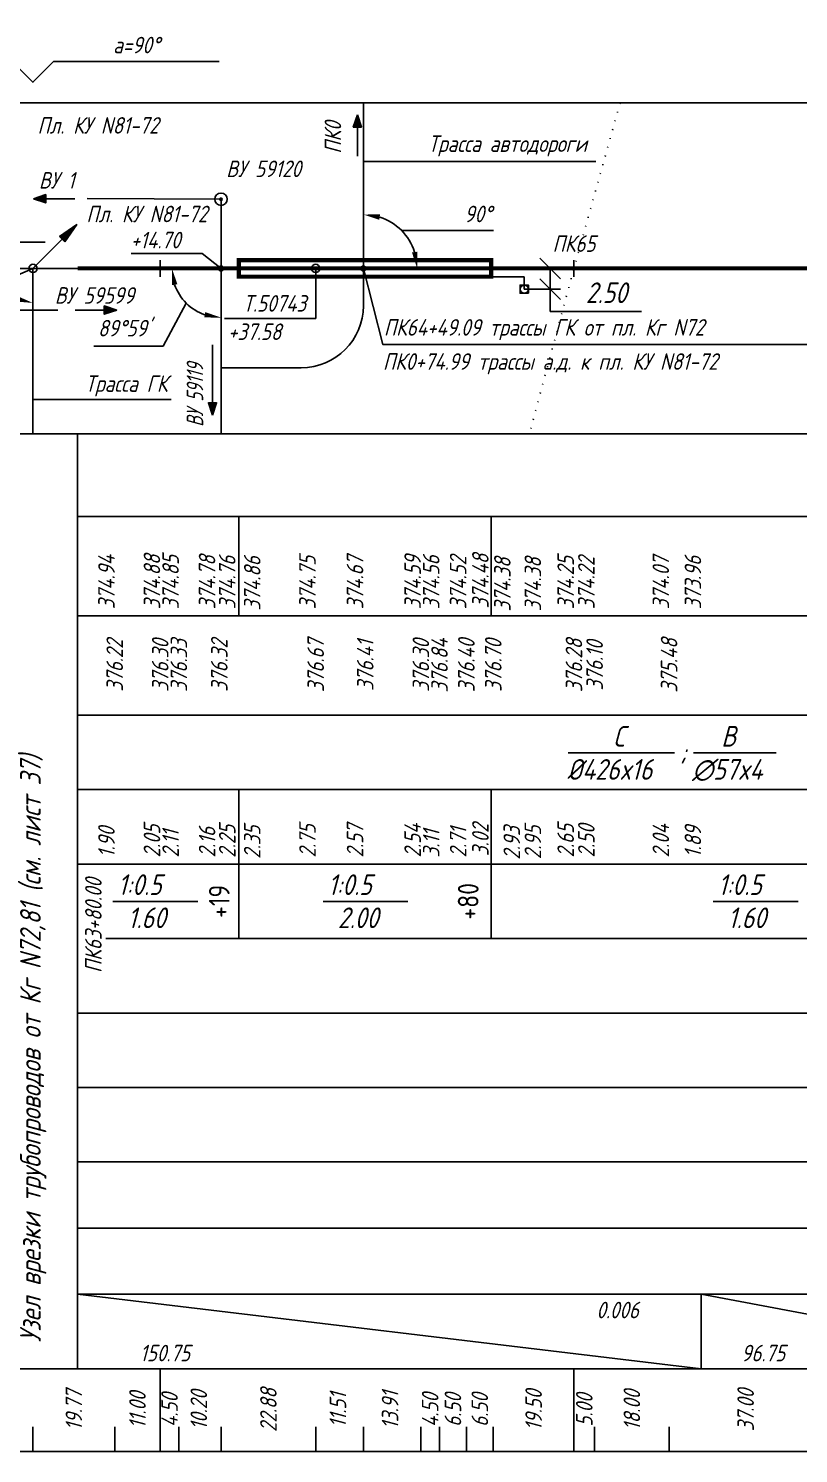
# Model space of a CAD drawing. Extents: x 0 to 1712, y -36 to 643.
# Drawn here: x 309.5 to 402.5, y 170 to 342.2 of the extents above; entities that cross this region are included whole.
import ezdxf
from ezdxf import colors
from ezdxf.entities.mleader import LeaderData, LeaderLine
from ezdxf.enums import TextEntityAlignment as Align
from ezdxf.math import Vec2, Vec3

# ---------------------------------------------------------------- set-up
doc = ezdxf.new("R2010")
doc.units = 0
doc.linetypes.add('IZ_HIDDEN', pattern=[3, 2, -1])
doc.linetypes.add('ИИDot', pattern=[1, 0, -1])
doc.layers.add('ИИ_ПРОФИЛЬ_025', color=7, linetype='Continuous', lineweight=25)
for name, color, linetype in [('Отметки красные', 7, 'Continuous'), ('Подвал', 7, 'Continuous'), ('ТХ-Л', 140, 'Continuous')]:
    doc.layers.add(name, color=color, linetype=linetype)
doc.styles.add('VNIPISIMPLEXCUR', font='simplex.shx', dxfattribs={"width": 0.8, "oblique": 15})
doc.dimstyles.new('ИИ-1000-м-dm$0', dxfattribs={"dimtxt": 2.5, "dimasz": 2.5, "dimexe": 1.25, "dimexo": 0, "dimgap": 1, "dimtad": 1, "dimtoh": 1, "dimzin": 1, "dimdsep": 46, "dimtxsty": 'VNIPISIMPLEXCUR', "dimblk": 'OBLIQUE', "dimcen": 2.5, "dimaunit": 1, "dimazin": 0, "dimtfac": 1, "dimtmove": 1, "dimatfit": 2, "dimfxl": 1, "dimarcsym": 0})
doc.dimstyles.new('ИИ-1000-м-dm$2', dxfattribs={"dimtxt": 2.5, "dimasz": 2.5, "dimexe": 1.25, "dimexo": 0, "dimgap": 1, "dimtad": 2, "dimtoh": 1, "dimzin": 1, "dimdsep": 46, "dimtxsty": 'VNIPISIMPLEXCUR', "dimcen": 2.5, "dimaunit": 1, "dimazin": 0, "dimtfac": 1, "dimtmove": 1, "dimatfit": 2, "dimfxl": 1, "dimarcsym": 0})

# ---------------------------------------------------------------- blocks, each defined once
blk = doc.blocks.new('ИИ04101')
at = {"linetype": 'Continuous', "lineweight": 25}
blk.add_hatch(color=0, dxfattribs=at).paths.add_polyline_path([(5, -0.44), (7.5, 0), (5, 0.44)])
at = {"color": 0, "linetype": 'Continuous', "lineweight": 25}
blk.add_lwpolyline([(7.5, 0), (0, 0)], dxfattribs=at)
blk.add_lwpolyline([(5, -0.44), (7.5, 0), (5, 0.44)], close=True, dxfattribs=at)
blk = doc.blocks.new('*D30')
at = {"layer": 'Defpoints', "color": 0, "transparency": 16777216}
for p in [(974.43, 333.23, -184.58), (125.4, 313.23), (1125.4, 313.23), (981.49, 309.23), (982.4, 293.23, -184.58)]:
    blk.add_point(p, dxfattribs=at)
at = {"layer": 'ИИ_ПРОФИЛЬ_025', "color": 0, "lineweight": -2, "transparency": 16777216}
for p, q in [((982.31, 310.03), (985.89, 303.41)), ((985.89, 303.41), (993.55, 303.41))]:
    blk.add_line(p, q, dxfattribs=at)
blk.add_arc((978.42, 313.23), 5.04, 304.1476, 337.1185, dxfattribs=at)
at = {"layer": 'ИИ_ПРОФИЛЬ_025', "color": 0, "transparency": 16777216}
for points in [[(982.74, 311.33), (983.39, 311.2), (983.46, 313.23)], [(981.38, 308.75), (981.12, 309.36), (979.4, 308.28)]]:
    blk.add_solid(points, dxfattribs=at)
at = {"layer": 'ИИ_ПРОФИЛЬ_025', "color": 0, "transparency": 16777216, "insert": (989.97, 305.1), "char_height": 2, "attachment_point": 5, "style": 'VNIPISIMPLEXCUR'}
blk.add_mtext("78°44'", dxfattribs=at)
blk = doc.blocks.new('*D31')
at = {"layer": 'Defpoints', "color": 0, "transparency": 16777216}
for p in [(483.19, 333.23), (481.81, 317.63), (125.4, 313.23), (478.21, 313.22), (1125.4, 313.23)]:
    blk.add_point(p, dxfattribs=at)
at = {"layer": 'ИИ_ПРОФИЛЬ_025', "color": 0, "lineweight": -2, "transparency": 16777216}
for p, q in [((482.69, 316.73), (486.25, 319.5)), ((486.25, 319.5), (492.09, 319.5))]:
    blk.add_line(p, q, dxfattribs=at)
blk.add_arc((478.21, 313.23), 5.69, 20.2603, 55.7613, dxfattribs=at)
at = {"layer": 'ИИ_ПРОФИЛЬ_025', "color": 0, "transparency": 16777216}
for points in [[(481.27, 317.62), (481.55, 318.23), (479.58, 318.74)], [(483.87, 315.25), (483.22, 315.14), (483.9, 313.23)]]:
    blk.add_solid(points, dxfattribs=at)
at = {"layer": 'ИИ_ПРОФИЛЬ_025', "color": 0, "transparency": 16777216, "insert": (489.42, 321.19), "char_height": 2, "attachment_point": 5, "style": 'VNIPISIMPLEXCUR'}
blk.add_mtext("76°1'", dxfattribs=at)
blk = doc.blocks.new('*D32')
at = {"layer": 'Defpoints', "color": 0, "transparency": 16777216}
for p in [(470.32, 333.23), (125.4, 313.23), (1125.4, 313.23), (461.61, 308.68), (460.35, 293.23)]:
    blk.add_point(p, dxfattribs=at)
at = {"layer": 'ИИ_ПРОФИЛЬ_025', "color": 0, "lineweight": -2, "transparency": 16777216}
for p, q in [((460.7, 309.61), (456.06, 304.85)), ((456.06, 304.85), (450.22, 304.85))]:
    blk.add_line(p, q, dxfattribs=at)
blk.add_arc((465.34, 313.23), 5.88, 199.5904, 236.4241, dxfattribs=at)
at = {"layer": 'ИИ_ПРОФИЛЬ_025', "color": 0, "transparency": 16777216}
for points in [[(459.47, 311.2), (460.13, 311.31), (459.46, 313.23)], [(462.22, 308.64), (461.95, 308.03), (463.92, 307.52)]]:
    blk.add_solid(points, dxfattribs=at)
at = {"layer": 'ИИ_ПРОФИЛЬ_025', "color": 0, "transparency": 16777216, "insert": (452.89, 306.54), "char_height": 2, "attachment_point": 5, "style": 'VNIPISIMPLEXCUR'}
blk.add_mtext("76°1'", dxfattribs=at)
blk = doc.blocks.new('*D33')
at = {"layer": 'Defpoints', "color": 0, "transparency": 16777216}
for p in [(125.4, 313.23), (310.01, 313.24), (1125.4, 313.23), (306.41, 311.14), (310.02, 293.23)]:
    blk.add_point(p, dxfattribs=at)
at = {"layer": 'ИИ_ПРОФИЛЬ_025', "color": 0, "lineweight": -2, "transparency": 16777216}
for p, q in [((307.07, 310.28), (307.1, 302.16)), ((307.1, 302.16), (302.86, 302.16))]:
    blk.add_line(p, q, dxfattribs=at)
blk.add_arc((310.01, 313.23), 4.17, 207.7818, 242.2224, dxfattribs=at)
at = {"layer": 'ИИ_ПРОФИЛЬ_025', "color": 0, "transparency": 16777216}
for points in [[(306.01, 311.21), (306.65, 311.37), (305.85, 313.23)], [(308.15, 309.87), (307.99, 309.22), (310.01, 309.06)]]:
    blk.add_solid(points, dxfattribs=at)
at = {"layer": 'ИИ_ПРОФИЛЬ_025', "color": 0, "transparency": 16777216, "insert": (304.73, 303.66), "char_height": 2, "attachment_point": 5, "style": 'VNIPISIMPLEXCUR'}
blk.add_mtext('90%%d', dxfattribs=at)
blk = doc.blocks.new('*D34')
at = {"layer": 'Defpoints', "color": 0, "transparency": 16777216}
for p in [(140.6, 333.23), (143.59, 314.95), (125.4, 313.23), (140.6, 313.23), (1125.4, 313.23)]:
    blk.add_point(p, dxfattribs=at)
at = {"layer": 'ИИ_ПРОФИЛЬ_025', "color": 0, "lineweight": -2, "transparency": 16777216}
for p, q in [((143.04, 315.67), (144.38, 318.82)), ((144.38, 318.82), (148.62, 318.82))]:
    blk.add_line(p, q, dxfattribs=at)
blk.add_arc((140.6, 313.23), 3.45, 33.7265, 56.2791, dxfattribs=at)
at = {"layer": 'ИИ_ПРОФИЛЬ_025', "color": 0, "transparency": 16777216}
for points in [[(142.42, 315.78), (142.61, 316.41), (140.6, 316.67)], [(143.79, 315.24), (143.15, 315.04), (144.05, 313.23)]]:
    blk.add_solid(points, dxfattribs=at)
at = {"layer": 'ИИ_ПРОФИЛЬ_025', "color": 0, "transparency": 16777216, "insert": (146.75, 320.32), "char_height": 2, "attachment_point": 5, "style": 'VNIPISIMPLEXCUR'}
blk.add_mtext('90%%d', dxfattribs=at)
blk = doc.blocks.new('ИИ050052Р')
at = {"linetype": 'Continuous', "lineweight": 25}
h = blk.add_hatch(color=0, dxfattribs=at)
edge = h.paths.add_edge_path()
edge.add_arc((0, 0), 0.15, 0, 360)
at = {"color": 0, "linetype": 'Continuous', "lineweight": 25}
for radius in [0.75, 0.15]:
    blk.add_circle((0, 0), radius, dxfattribs=at)
at = {"color": 0, "linetype": 'Continuous', "style": 'VNIPISIMPLEXCUR', "oblique": 15, "width": 0.8}
for tag, p in [('CENTRE', (1.45, 0.7)), ('HEIGHT', (1.45, -2.7))]:
    blk.add_attdef(tag, p, '', height=2, dxfattribs=at)
for tag, p in [('NUMBER', (-2, -1)), ('STATIONING', (-2, -4.4)), ('ALPHA', (-2, -7.8))]:
    blk.add_attdef(tag, text='', height=2, dxfattribs=at).set_placement(p, align=Align.RIGHT)
at = {"color": 253, "linetype": 'Continuous', "style": 'VNIPISIMPLEXCUR', "oblique": 15, "width": 0.8, "flags": 1}
blk.add_attdef('NOTE', text='', height=1.6, dxfattribs=at).set_placement((-2, -10.8), align=Align.RIGHT)
blk = doc.blocks.new('ИИ15009')
at = {"linetype": 'Continuous', "lineweight": 25}
blk.add_hatch(color=0, dxfattribs=at).paths.add_polyline_path([(0, 0), (1.5, -0.5), (1.5, 0.5)])
at = {"color": 0, "linetype": 'Continuous', "lineweight": 25}
blk.add_lwpolyline([(0, 0), (1.5, -0.5), (1.5, 0.5)], close=True, dxfattribs=at)
blk.add_lwpolyline([(5, 0), (0, 0)], dxfattribs=at)
blk = doc.blocks.new('ИИ15008')
at = {"linetype": 'Continuous', "lineweight": 25}
blk.add_hatch(color=0, dxfattribs=at).paths.add_polyline_path([(0, 0), (1.5, -0.5), (1.5, 0.5)])
at = {"color": 0, "linetype": 'Continuous', "lineweight": 25}
blk.add_lwpolyline([(0, 0), (1.5, -0.5), (1.5, 0.5)], close=True, dxfattribs=at)
blk.add_lwpolyline([(8.5, 0), (0, 0)], dxfattribs=at)
blk = doc.blocks.new('ИИ15002')
at = {"linetype": 'Continuous', "lineweight": 25}
h = blk.add_hatch(color=0, dxfattribs=at)
edge = h.paths.add_edge_path()
edge.add_arc((0, 0), 0.3, 0, 360)
at = {"color": 0, "linetype": 'Continuous', "lineweight": 25}
blk.add_circle((0, 0), 0.3, dxfattribs=at)
at = {"color": 0, "linetype": 'Continuous', "style": 'VNIPISIMPLEXCUR', "oblique": 15, "width": 0.8}
blk.add_attdef('STATIONING', (1, 1.3), '', height=2, rotation=90, dxfattribs=at)
at = {"color": 7, "linetype": 'Continuous', "style": 'VNIPISIMPLEXCUR', "oblique": 15, "width": 0.8}
blk.add_attdef('HEIGHT', text='', height=2, dxfattribs=at).set_placement((0, -1.3), align=Align.TOP_CENTER)
blk = doc.blocks.new('ИИ150022')
at = {"linetype": 'Continuous', "lineweight": 25}
h = blk.add_hatch(color=0, dxfattribs=at)
edge = h.paths.add_edge_path()
edge.add_arc((0, 0), 0.3, 0, 360)
at = {"color": 0, "linetype": 'Continuous', "lineweight": 25}
blk.add_circle((0, 0), 0.3, dxfattribs=at)
at = {"color": 0, "linetype": 'Continuous', "style": 'VNIPISIMPLEXCUR', "oblique": 15, "width": 0.8}
for tag, p in [('STATIONING1', (1, 4.7)), ('STATIONING2', (1, 1.3))]:
    blk.add_attdef(tag, p, '', height=2, dxfattribs=at)
at = {"color": 7, "linetype": 'Continuous', "style": 'VNIPISIMPLEXCUR', "oblique": 15, "width": 0.8}
blk.add_attdef('HEIGHT', text='', height=2, dxfattribs=at).set_placement((0, -1.3), align=Align.TOP_CENTER)
blk = doc.blocks.new('*D36')
at = {"layer": 'Defpoints', "color": 0, "transparency": 16777216}
for p in [(332.75, 321.59), (125.4, 313.23), (334.9, 313.23), (329.77, 308.08), (332.74, 301.22)]:
    blk.add_point(p, dxfattribs=at)
at = {"layer": 'ИИ_ПРОФИЛЬ_025', "color": 0, "lineweight": -2, "transparency": 16777216}
for p, q in [((328.54, 309.03), (325.75, 303.82)), ((325.75, 303.82), (317.38, 303.82))]:
    blk.add_line(p, q, dxfattribs=at)
blk.add_arc((332.74, 313.23), 5.94, 199.386, 250.6045, dxfattribs=at)
at = {"layer": 'ИИ_ПРОФИЛЬ_025', "color": 0, "transparency": 16777216}
for points in [[(326.81, 311.2), (327.47, 311.31), (326.81, 313.23)], [(330.83, 307.95), (330.72, 307.3), (332.74, 307.29)]]:
    blk.add_solid(points, dxfattribs=at)
at = {"layer": 'ИИ_ПРОФИЛЬ_025', "color": 0, "transparency": 16777216, "insert": (321.06, 306.01), "char_height": 2, "attachment_point": 5, "style": 'VNIPISIMPLEXCUR'}
blk.add_mtext("89°59'", dxfattribs=at)
blk = doc.blocks.new('*D37')
at = {"layer": 'Defpoints', "color": 0, "transparency": 16777216}
for p in [(349.95, 333.23), (353.2, 318.86), (125.4, 313.23), (334.9, 313.23), (349.94, 308.72)]:
    blk.add_point(p, dxfattribs=at)
at = {"layer": 'ИИ_ПРОФИЛЬ_025', "color": 0, "lineweight": -2, "transparency": 16777216}
for p, q in [((354.55, 317.83), (360.94, 317.81)), ((360.94, 317.81), (365.67, 317.81)), ((349.94, 313.23), (357.7, 313.23))]:
    blk.add_line(p, q, dxfattribs=at)
blk.add_arc((349.94, 313.23), 6.51, 17.6724, 72.3204, dxfattribs=at)
at = {"layer": 'ИИ_ПРОФИЛЬ_025', "color": 0, "transparency": 16777216}
for points in [[(351.87, 319.1), (351.97, 319.76), (349.94, 319.74)], [(356.48, 315.25), (355.82, 315.15), (356.45, 313.23)]]:
    blk.add_solid(points, dxfattribs=at)
at = {"layer": 'ИИ_ПРОФИЛЬ_025', "color": 0, "transparency": 16777216, "insert": (363.81, 319.81), "char_height": 2, "attachment_point": 5, "style": 'VNIPISIMPLEXCUR'}
blk.add_mtext('90°', dxfattribs=at)
blk = doc.blocks.new('*D38')
at = {"layer": 'Defpoints', "color": 0, "transparency": 16777216}
for p in [(301.63, 333.23, -188.03), (298.72, 318.14), (125.4, 313.23), (334.9, 313.23), (301.5, 308.2, -188.03)]:
    blk.add_point(p, dxfattribs=at)
at = {"layer": 'ИИ_ПРОФИЛЬ_025', "color": 0, "lineweight": -2, "transparency": 16777216}
for p, q in [((294.78, 321.46), (286.77, 321.46)), ((297.54, 317.24), (294.78, 321.46))]:
    blk.add_line(p, q, dxfattribs=at)
blk.add_arc((301.53, 313.23), 5.66, 110.042, 159.66, dxfattribs=at)
at = {"layer": 'ИИ_ПРОФИЛЬ_025', "color": 0, "transparency": 16777216}
for points in [[(299.53, 318.88), (299.65, 318.22), (301.56, 318.89)], [(296.55, 315.14), (295.89, 315.25), (295.87, 313.23)]]:
    blk.add_solid(points, dxfattribs=at)
at = {"layer": 'ИИ_ПРОФИЛЬ_025', "color": 0, "transparency": 16777216, "insert": (290.28, 323.65), "char_height": 2, "attachment_point": 5, "style": 'VNIPISIMPLEXCUR'}
blk.add_mtext("90°18'", dxfattribs=at)
blk = doc.blocks.new('*D41')
at = {"layer": 'Defpoints', "color": 0, "transparency": 16777216}
for p in [(128.11, 325.71), (131.99, 315.47), (125.4, 313.23), (334.9, 313.23), (128.11, 300.7)]:
    blk.add_point(p, dxfattribs=at)
at = {"layer": 'ИИ_ПРОФИЛЬ_025', "color": 0, "lineweight": -2, "transparency": 16777216}
for p, q in [((131.28, 316.4), (132.68, 319.55)), ((132.68, 319.55), (136.92, 319.55))]:
    blk.add_line(p, q, dxfattribs=at)
blk.add_arc((128.11, 313.23), 4.48, 25.7714, 64.2326, dxfattribs=at)
at = {"layer": 'ИИ_ПРОФИЛЬ_025', "color": 0, "transparency": 16777216}
for points in [[(129.98, 316.94), (130.13, 317.59), (128.11, 317.71)], [(132.47, 315.25), (131.82, 315.1), (132.59, 313.23)]]:
    blk.add_solid(points, dxfattribs=at)
at = {"layer": 'ИИ_ПРОФИЛЬ_025', "color": 0, "transparency": 16777216, "insert": (135.05, 321.05), "char_height": 2, "attachment_point": 5, "style": 'VNIPISIMPLEXCUR'}
blk.add_mtext('90°', dxfattribs=at)
blk = doc.blocks.new('*D44')
at = {"layer": 'Defpoints', "color": 0, "transparency": 16777216}
for p in [(153.11, 325.71), (125.4, 313.23), (334.9, 313.23), (150.79, 309.2), (153.11, 300.71)]:
    blk.add_point(p, dxfattribs=at)
at = {"layer": 'ИИ_ПРОФИЛЬ_025', "color": 0, "lineweight": -2, "transparency": 16777216}
for p, q in [((149.82, 309.94), (145.45, 307.09)), ((145.45, 307.09), (141.22, 307.09))]:
    blk.add_line(p, q, dxfattribs=at)
blk.add_arc((153.11, 313.23), 4.65, 204.8465, 245.1528, dxfattribs=at)
at = {"layer": 'ИИ_ПРОФИЛЬ_025', "color": 0, "transparency": 16777216}
for points in [[(148.57, 311.2), (149.22, 311.35), (148.46, 313.23)], [(151.23, 309.33), (151.08, 308.68), (153.11, 308.58)]]:
    blk.add_solid(points, dxfattribs=at)
at = {"layer": 'ИИ_ПРОФИЛЬ_025', "color": 0, "transparency": 16777216, "insert": (143.08, 308.59), "char_height": 2, "attachment_point": 5, "style": 'VNIPISIMPLEXCUR'}
blk.add_mtext('90°', dxfattribs=at)
blk = doc.blocks.new('_Oblique')
at = {"color": 0, "linetype": 'ByBlock', "lineweight": -2}
blk.add_line((-0.5, -0.5), (0.5, 0.5), dxfattribs=at)
blk = doc.blocks.new('*D60')
at = {"layer": 'Defpoints', "color": 0, "transparency": 16777216}
for p in [(365.4, 313.23), (369.4, 310.72), (372.54, 310.72)]:
    blk.add_point(p, dxfattribs=at)
at = {"layer": 'ТХ-Л', "color": 0, "lineweight": -2, "transparency": 16777216}
for p, q in [((365.4, 313.23), (373.79, 313.21)), ((372.54, 313.22), (372.54, 310.72)), ((369.4, 310.72), (373.79, 310.71)), ((372.54, 308.04), (372.54, 310.72)), ((383.58, 308.04), (372.54, 308.04))]:
    blk.add_line(p, q, dxfattribs=at)
at = {"layer": 'ТХ-Л', "color": 0, "lineweight": -2, "transparency": 16777216, "xscale": 2.5, "yscale": 2.5, "zscale": 2.5}
for p, rotation in [((372.54, 313.22), 89.91365206493131), ((372.54, 310.72), 269.9136520649313)]:
    blk.add_blockref('_Oblique', p, dxfattribs=dict(at, rotation=rotation))
at = {"layer": 'ТХ-Л', "color": 0, "transparency": 16777216, "insert": (379.31, 310.29), "char_height": 2.5, "attachment_point": 5, "style": 'VNIPISIMPLEXCUR'}
blk.add_mtext('2.50', dxfattribs=at)

msp = doc.modelspace()

# ---------------------------------------------------------------- linework, layer by layer
at = {"layer": 'ИИ_ПРОФИЛЬ_025', "flags": 128}
for points in [[(287.5126, 338.2274), (307.5126, 338.2274), (310.0126, 335.7274), (312.5126, 338.2274), (332.5126, 338.2274)], [(125.3976, 333.2274), (1125.3976, 333.2274)], [(349.945, 326.1669), (378.0545, 326.1669)], [(316.5703, 321.676), (332.7458, 321.5918), (332.7425, 301.2233), (332.7431, 293.2274)], [(311.482, 316.401), (303.0161, 316.401), (301.5298, 313.2274)], [(321.8898, 315.0462), (330.4831, 315.0462), (332.7445, 313.2274)], [(325.3976, 312.2274), (325.3976, 314.2274)], [(375.3976, 312.2274), (375.3976, 314.2274)], [(125.3976, 313.2274), (334.8976, 313.2274)], [(292.7709, 293.7512), (292.7709, 305.7512), (310.0126, 313.2274)], [(310.0154, 293.2274), (310.0139, 313.2439)], [(344.1876, 313.2274), (344.1876, 307.1905), (333.1576, 307.1905)], [(349.9433, 313.2274), (352.313, 304.0296), (405.3825, 304.0296)], [(365.3976, 313.2274), (462.3976, 313.2274)], [(310.0151, 297.3724), (326.7069, 297.3724)], [(125.3976, 293.2274), (1125.3976, 293.2274)], [(315.3976, 283.2274), (905.3976, 283.2274)], [(315.3976, 271.2274), (905.3976, 271.2274)], [(315.3976, 259.2274), (905.3976, 259.2274)], [(315.3976, 250.2274), (905.3976, 250.2274)], [(315.3976, 241.2274), (905.3976, 241.2274)], [(318.8192, 232.2274), (902.1976, 232.2274)], [(315.3976, 223.2274), (905.3976, 223.2274)], [(315.3976, 214.2274), (905.3976, 214.2274)], [(315.3976, 205.2274), (905.3976, 205.2274)], [(315.3976, 197.2274), (905.3976, 197.2274)], [(315.3976, 189.2274), (905.3976, 189.2274)], [(125.3976, 180.2274), (1125.3976, 180.2274)], [(325.3976, 170.2274), (325.3976, 180.2274)], [(375.3976, 170.2274), (375.3976, 180.2274)], [(310.0126, 170.2274), (310.0126, 173.2274)], [(319.8976, 170.2274), (319.8976, 173.2274)], [(327.6476, 170.2274), (327.6476, 173.2274)], [(332.7476, 170.2274), (332.7476, 173.2274)], [(362.3976, 170.2274), (362.3976, 173.2274)], [(365.6476, 170.2274), (365.6476, 173.2274)], [(377.8976, 170.2274), (377.8976, 173.2274)], [(386.8976, 170.2274), (386.8976, 173.2274)], [(125.3976, 170.2274), (1125.3976, 170.2274)]]:
    msp.add_lwpolyline(points, dxfattribs=at)
at = {"layer": 'ИИ_ПРОФИЛЬ_025', "elevation": -188.03, "flags": 128}
msp.add_lwpolyline([(313.0331, 308.1909), (301.5036, 308.1961), (301.6338, 333.2274)], dxfattribs=at)
at = {"layer": 'ИИ_ПРОФИЛЬ_025', "flags": 128}
msp.add_lwpolyline([(349.9459, 333.2274), (349.9428, 308.7231, -0.41413178), (342.4418, 301.2232), (332.7425, 301.2233)], format="xyb", dxfattribs=at)
at = {"layer": 'ИИ_ПРОФИЛЬ_025', "linetype": 'ИИDot', "flags": 128}
msp.add_lwpolyline([(380.9628, 333.2274), (375.3976, 313.2393), (370.0049, 293.2274)], dxfattribs=at)
at = {"layer": 'ИИ_ПРОФИЛЬ_025', "color": 0}
for points in [[(344.1876, 170.2274), (344.1876, 173.2274)], [(349.9426, 170.2274), (349.9426, 173.2274)], [(356.8976, 170.2274), (356.8976, 173.2274)], [(359.1476, 170.2274), (359.1476, 173.2274)]]:
    msp.add_lwpolyline(points, dxfattribs=at)
at = {"layer": 'ИИ_ПРОФИЛЬ_025'}
for centre in [(310.0126, 313.2274), (344.1876, 313.2274)]:
    msp.add_circle(centre, 0.5, dxfattribs=at)
at = {"layer": 'Подвал'}
for p, q in [((334.8976, 241.2274), (334.8976, 232.2274)), ((365.3976, 241.2274), (365.3976, 232.2274)), ((315.3976, 189.2274), (315.3976, 180.2274)), ((315.3976, 189.2274), (390.7726, 180.2274)), ((390.7726, 189.2274), (390.7726, 180.2274)), ((390.7726, 189.2274), (390.7726, 180.2274)), ((390.7726, 189.2274), (439.1476, 180.2274))]:
    msp.add_line(p, q, dxfattribs=at)
at = {"layer": 'ТХ-Л'}
for p, q in [((334.8976, 241.2274), (334.8976, 232.2274)), ((365.3976, 241.2274), (365.3976, 232.2274))]:
    msp.add_line(p, q, dxfattribs=at)
at = {"layer": 'ТХ-Л', "const_width": 0.5}
for points in [[(315.3976, 313.2274), (334.8976, 313.2274)], [(334.8976, 312.2274), (334.8976, 314.2274), (365.3976, 314.2274), (365.3976, 312.2302), (334.8976, 312.2274)], [(365.3976, 313.2274), (462.3976, 313.2274)]]:
    msp.add_lwpolyline(points, dxfattribs=at)
at = {"layer": 'ТХ-Л', "linetype": 'IZ_HIDDEN', "const_width": 0.5}
msp.add_lwpolyline([(334.8976, 313.2277), (365.3976, 313.2281)], dxfattribs=at)
at = {"layer": 'ТХ-Л'}
for points in [[(365.3976, 312.2297), (369.3976, 312.2218)], [(369.3976, 312.2204), (369.3953, 310.7204)], [(369.8946, 310.2197), (369.8961, 311.2197), (368.8961, 311.2212), (368.8946, 310.2212), (369.8946, 310.2197)], [(334.8976, 271.2274), (334.8976, 283.2274)], [(365.3976, 271.2274), (365.3976, 283.2274)], [(374.717, 254.661), (387.5371, 254.661)], [(389.8556, 254.661), (399.8545, 254.661)], [(334.8976, 241.2274), (334.8976, 250.2274)], [(365.3976, 241.2274), (365.3976, 250.2274)], [(319.6863, 236.7262), (329.943, 236.7262)], [(345.0817, 236.7262), (355.3383, 236.7262)], [(392.2212, 236.7262), (402.4778, 236.7262)]]:
    msp.add_lwpolyline(points, dxfattribs=at)
at = {"layer": 'ТХ-Л', "ltscale": 100}
msp.add_lwpolyline([(315.3976, 180.2274), (315.3976, 293.2274)], dxfattribs=at)
at = {"layer": 'ТХ-Л'}
msp.add_circle((369.3953, 310.7204), 0.5, dxfattribs=at)

# ---------------------------------------------------------------- block references
at = {"layer": 'ИИ_ПРОФИЛЬ_025'}
for name, p, rotation in [('ИИ15009', (349.2196, 331.806), 270), ('ИИ04101', (310.0126, 313.2274), 45), ('ИИ15009', (320.1344, 308.1938), 180), ('ИИ15008', (331.7144, 295.4827), 90)]:
    msp.add_blockref(name, p, dxfattribs=dict(at, rotation=rotation))
ref = msp.add_blockref('ИИ050052Р', (332.7458, 321.5918, 188.315), dxfattribs=at)
ref.add_attrib('NUMBER', 'ВУ 59120', dxfattribs={"layer": '0', "color": 0, "linetype": 'Continuous', "height": 2, "rotation": 360, "style": 'VNIPISIMPLEXCUR', "oblique": 15, "width": 0.8}).set_placement((342.4001, 324.2681), align=Align.RIGHT)
msp.add_blockref('ИИ15009', (310.0668, 321.6545), dxfattribs=at)
ref = msp.add_blockref('ИИ15002', (332.7445, 313.2274), dxfattribs=at)
ref.add_attrib('STATIONING', '+14.70', (321.8229, 315.6547), dxfattribs={"layer": '0', "color": 0, "linetype": 'Continuous', "height": 2, "style": 'VNIPISIMPLEXCUR', "oblique": 15, "width": 0.8})
ref = msp.add_blockref('ИИ150022', (349.9433, 313.2274), dxfattribs=at)
ref.add_attrib('STATIONING1', 'ПК64+49.09 трассы ГК от пл. Кг N72', (352.4219, 305.1017), dxfattribs={"layer": '0', "color": 0, "linetype": 'Continuous', "height": 2, "style": 'VNIPISIMPLEXCUR', "oblique": 15, "width": 0.8})
ref.add_attrib('STATIONING2', 'ПК0+74.99 трассы а.д. к пл. КУ N81-72', (352.313, 300.975), dxfattribs={"layer": '0', "color": 0, "linetype": 'Continuous', "height": 2, "style": 'VNIPISIMPLEXCUR', "oblique": 15, "width": 0.8})

# ---------------------------------------------------------------- texts
at = {"layer": 'ИИ_ПРОФИЛЬ_025', "style": 'VNIPISIMPLEXCUR', "oblique": 15, "width": 0.8}
for s, p in [('a=90°', (322.5126, 339.2274)), ('ПК65', (375.3976, 315.2274))]:
    msp.add_text(s, height=2, dxfattribs=at).set_placement(p, align=Align.CENTER)
for s, p in [('Пл. КУ N81-72', (325.1772, 330.5146)), ('Трасса автодороги', (376.9679, 328.3069)), ('ВУ 1', (315.0351, 323.8765)), ('Пл. КУ N81-72', (331.0816, 319.8052)), ('Т.50743', (343.0257, 309.0003)), ('Трасса ГК', (326.2601, 299.3065))]:
    msp.add_text(s, height=2, dxfattribs=at).set_placement(p, align=Align.MIDDLE_RIGHT)
for s, rotation, p in [('ПК0', 90, (346.2658, 330.9854)), ('ВУ 59599', 359.974066, (322.233, 309.9601))]:
    msp.add_text(s, height=2, rotation=rotation, dxfattribs=at).set_placement(p, align=Align.MIDDLE_RIGHT)
msp.add_text('+37.58', height=2, dxfattribs=at).set_placement((333.5837, 305.5742), align=Align.MIDDLE_LEFT)
at = {"layer": 'ИИ_ПРОФИЛЬ_025', "style": 'VNIPISIMPLEXCUR', "oblique": 15, "width": 0.7}
msp.add_text('ВУ 59119', height=2, rotation=90, dxfattribs=at).set_placement((330.5899, 294.0867))
at = {"layer": 'ИИ_ПРОФИЛЬ_025', "style": 'VNIPISIMPLEXCUR', "oblique": 15, "width": 0.8}
for s, p in [('376.22', (320.8976, 265.2274)), ('376.33', (328.6476, 265.2274)), ('376.32', (333.5359, 265.2274)), ('376.67', (345.1876, 265.2274)), ('376.40', (363.3976, 265.2274)), ('376.28', (376.3976, 265.2274)), ('375.48', (387.8976, 265.2274)), ('376.30', (326.3976, 265.2274)), ('376.41', (351.1743, 265.2274)), ('376.30', (357.8976, 265.2274)), ('376.84', (360.1476, 265.2274)), ('376.70', (366.6476, 265.2274)), ('376.10', (378.8976, 265.2274))]:
    msp.add_text(s, height=2, rotation=90, dxfattribs=at).set_placement(p, align=Align.CENTER)
msp.add_text('ПК63+80.00', height=2, rotation=90, dxfattribs=at).set_placement((318.3191, 239.5135), align=Align.RIGHT)
for s, p in [('19.77', (314.9551, 175.2274)), ('11.00', (322.6476, 175.2274)), ('4.50', (326.5226, 175.2274)), ('10.20', (330.0583, 175.2274)), ('22.88', (338.4729, 175.2274)), ('6.50', (364.0226, 175.2274)), ('19.50', (370.5226, 175.2274)), ('5.00', (376.6476, 175.2274)), ('18.00', (382.3976, 175.2274)), ('37.00', (396.1476, 175.2274))]:
    msp.add_text(s, height=2, rotation=90, dxfattribs=at).set_placement(p, align=Align.MIDDLE_CENTER)
at = {"layer": 'ИИ_ПРОФИЛЬ_025', "color": 0, "style": 'VNIPISIMPLEXCUR', "oblique": 15, "width": 0.8}
for s, p in [('11.51', (346.8684, 175.2274)), ('13.91', (353.1722, 175.2274)), ('4.50', (358.0226, 175.2274)), ('6.50', (360.7726, 175.2274))]:
    msp.add_text(s, height=2, rotation=90, dxfattribs=at).set_placement(p, align=Align.MIDDLE_CENTER)
at = {"layer": 'Отметки красные', "ltscale": 100, "char_height": 2, "attachment_point": 7, "rotation": 89.999982, "style": 'VNIPISIMPLEXCUR'}
for s, insert in [('\\W0.800;\\W0.8;\\Q15.0;374.94', (319.8976, 272.0274)), ('\\W0.800;\\W0.8;\\Q15.0;374.88', (325.3976, 272.0274)), ('\\W0.800;\\W0.8;\\Q15.0;374.85', (327.6476, 272.0274)), ('\\W0.800;\\W0.8;\\Q15.0;374.78', (332.0591, 272.0274)), ('\\W0.800;\\W0.8;\\Q15.0;374.76', (334.4942, 272.0239)), ('\\W0.800;\\W0.8;\\Q15.0;374.86', (337.5139, 271.8736)), ('\\W0.800;\\W0.8;\\Q15.0;374.75', (344.1876, 272.0274)), ('\\W0.800;\\W0.8;\\Q15.0;374.67', (349.9426, 272.0274)), ('\\W0.800;\\W0.8;\\Q15.0;374.59', (356.8976, 272.0274)), ('\\W0.800;\\W0.8;\\Q15.0;374.56', (359.1476, 272.0274)), ('\\W0.800;\\W0.8;\\Q15.0;374.52', (362.3976, 272.0274)), ('\\W0.800;\\W0.8;\\Q15.0;374.48', (365.0913, 272.1307)), ('\\W0.800;\\W0.8;\\Q15.0;374.38', (367.7474, 271.7579)), ('\\W0.800;\\W0.8;\\Q15.0;374.38', (371.4305, 271.7737)), ('\\W0.800;\\W0.8;\\Q15.0;374.25', (375.3976, 272.0274)), ('\\W0.800;\\W0.8;\\Q15.0;374.22', (377.8976, 272.0274)), ('\\W0.800;\\W0.8;\\Q15.0;374.07', (386.8976, 272.0274)), ('\\W0.800;\\W0.8;\\Q15.0;373.96', (390.7726, 272.0274))]:
    msp.add_mtext(s, dxfattribs=dict(at, insert=insert))
at = {"layer": 'Подвал', "ltscale": 100, "char_height": 2, "attachment_point": 7, "rotation": 89.999982, "style": 'VNIPISIMPLEXCUR'}
for s, insert in [('\\W0.800;\\W0.8;\\Q15.0;2.05', (325.3976, 242.0274)), ('\\W0.800;\\W0.8;\\Q15.0;2.25', (334.4942, 241.9953)), ('\\W0.800;\\W0.8;\\Q15.0;2.75', (344.1876, 242.0274)), ('\\W0.800;\\W0.8;\\Q15.0;2.57', (349.9426, 242.0274)), ('\\W0.800;\\W0.8;\\Q15.0;3.02', (365.0913, 242.1784)), ('\\W0.800;\\W0.8;\\Q15.0;2.65', (375.3976, 242.0274)), ('\\W0.800;\\W0.8;\\Q15.0;1.90', (319.8976, 242.0274)), ('\\W0.800;\\W0.8;\\Q15.0;2.11', (327.6476, 242.0274)), ('\\W0.800;\\W0.8;\\Q15.0;2.16', (332.0591, 242.0274)), ('\\W0.800;\\W0.8;\\Q15.0;2.35', (337.5139, 241.8736)), ('\\W0.800;\\W0.8;\\Q15.0;2.54', (356.8976, 242.0274)), ('\\W0.800;\\W0.8;\\Q15.0;3.11', (359.1476, 242.0274)), ('\\W0.800;\\W0.8;\\Q15.0;2.71', (362.3976, 242.0274)), ('\\W0.800;\\W0.8;\\Q15.0;2.93', (368.8827, 241.7579)), ('\\W0.800;\\W0.8;\\Q15.0;2.95', (371.4305, 241.8213)), ('\\W0.800;\\W0.8;\\Q15.0;2.50', (377.8976, 242.0274)), ('\\W0.800;\\W0.8;\\Q15.0;2.04', (386.8976, 242.0274)), ('\\W0.800;\\W0.8;\\Q15.0;1.89', (390.7726, 242.0274))]:
    msp.add_mtext(s, dxfattribs=dict(at, insert=insert))
at = {"layer": 'Подвал', "ltscale": 100, "char_height": 2, "style": 'VNIPISIMPLEXCUR'}
for s, insert, attachment_point in [('\\W0.800;\\W0.8;\\Q15.0;0.006', (383.2351, 188.3274), 3), ('\\W0.800;\\W0.8;\\Q15.0;150.75', (322.9351, 181.1274), 7), ('\\W0.800;\\W0.8;\\Q15.0;96.75', (395.6101, 181.1274), 7)]:
    msp.add_mtext(s, dxfattribs=dict(at, insert=insert, attachment_point=attachment_point))
at = {"layer": 'ТХ-Л', "style": 'VNIPISIMPLEXCUR', "oblique": 15, "width": 0.8}
for s, p in [('С', (380.1486, 255.4287)), ('В', (393.2046, 255.4287)), ('%%C426x16 ', (374.5848, 251.4237)), ('1:0.5', (320.2767, 237.494)), ('1:0.5', (345.672, 237.494)), ('1:0.5', (392.8115, 237.494)), ('1.60', (321.4664, 233.4889)), ('2.00', (346.8617, 233.4889)), ('1.60', (394.0012, 233.4889))]:
    msp.add_text(s, height=2.5, dxfattribs=at).set_placement(p)
at = {"layer": 'ТХ-Л', "char_height": 2.5, "attachment_point": 1, "style": 'VNIPISIMPLEXCUR'}
for s, insert, width in [(';', (388.228, 256.0691), 1.061865), ('∅57x4', (389.6828, 253.9237), 12.25)]:
    msp.add_mtext(s, dxfattribs=dict(at, insert=insert, width=width))
at = {"layer": 'ТХ-Л', "insert": (308.4598, 183.4348), "char_height": 2.5, "attachment_point": 1, "rotation": 90, "style": 'VNIPISIMPLEXCUR'}
msp.add_mtext_dynamic_manual_height_columns('Узел врезки трубопроводов от Кг N72,81 (см. лист 37)', width=101.547532, gutter_width=12.5, heights=[0], dxfattribs=at)
at = {"layer": 'ТХ-Л', "char_height": 2.5, "style": 'VNIPISIMPLEXCUR'}
for s, insert, attachment_point, rotation in [('{\\Q0;+19}', (331.2805, 236.7261), 2, 90), ('{\\Q0;+80}', (363.8633, 236.7274), 8, 89.672002)]:
    msp.add_mtext(s, dxfattribs=dict(at, insert=insert, attachment_point=attachment_point, rotation=rotation))

# ---------------------------------------------------------------- dimensions: what is measured, and where the dimension line sits
at = {"layer": 'ИИ_ПРОФИЛЬ_025'}
for base, line1, line2, override, picture, middle in [((981.4872, 309.2283), ((125.3976, 313.2274), (1125.3976, 313.2274)), ((974.4333, 333.2274, -184.58), (982.4014, 293.2274, -184.58)), {"dimtxt": 2, "dimasz": 2, "dimgap": 0.5}, '*D30', (989.9695, 305.1011)), ((481.8132, 317.6259), ((125.3976, 313.2274), (1125.3976, 313.2274)), ((478.2089, 313.2206), (483.1892, 333.2274)), {"dimtxt": 2, "dimasz": 2, "dimgap": 0.5}, '*D31', (489.423, 321.1945)), ((461.6112, 308.6803), ((460.3549, 293.2274), (470.3173, 333.2274)), ((125.3976, 313.2274), (1125.3976, 313.2274)), {"dimtxt": 2, "dimasz": 2, "dimgap": 0.5}, '*D32', (452.8907, 306.5396)), ((353.1988, 318.865), ((125.3976, 313.2274), (334.8976, 313.2274)), ((349.9459, 333.2274), (349.9428, 308.7231)), {"dimtxt": 2, "dimasz": 2, "dimlfac": 2, "dimzin": 0, "dimadec": 0}, '*D37', (363.8057, 319.806)), ((298.7151, 318.1419), ((301.5036, 308.1961, -188.03), (301.6338, 333.2274, -188.03)), ((125.3976, 313.2274), (334.8976, 313.2274)), {"dimtxt": 2, "dimasz": 2, "dimlfac": 2, "dimzin": 0}, '*D38', (290.2765, 323.6543)), ((150.7854, 309.2019), ((153.1098, 325.7129), (153.1094, 300.7058)), ((125.3976, 313.2274), (334.8976, 313.2274)), {"dimtxt": 2, "dimasz": 2, "dimgap": 0.5, "dimadec": 0}, '*D44', (143.0842, 308.5929)), ((131.9913, 315.4696), ((125.3976, 313.2274), (334.8976, 313.2274)), ((128.1089, 300.697), (128.1071, 325.7109)), {"dimtxt": 2, "dimasz": 2, "dimgap": 0.5, "dimadec": 0}, '*D41', (135.049, 321.0513)), ((329.7742, 308.0841), ((332.7458, 321.5918), (332.7425, 301.2233)), ((125.3976, 313.2274), (334.8976, 313.2274)), {"dimtxt": 2, "dimasz": 2, "dimlfac": 2, "dimzin": 0}, '*D36', (321.0646, 306.0129))]:
    dim = msp.add_angular_dim_2l(base=base, line1=line1, line2=line2, dimstyle='ИИ-1000-м-dm$2', override=override, dxfattribs=at)
    dim.commit()
    dim.dimension.update_dxf_attribs({"geometry": picture, "text_midpoint": middle, "dimtype": 162})
for base, line2, picture, middle in [((143.5895, 314.9511), ((140.6023, 333.2274), (140.6042, 313.2263)), '*D34', (146.7479, 320.3235)), ((306.4066, 311.1446), ((310.0154, 293.2274), (310.0139, 313.2439)), '*D33', (304.7287, 303.6565))]:
    dim = msp.add_angular_dim_2l(base=base, line1=((125.3976, 313.2274), (1125.3976, 313.2274)), line2=line2, text='90%%d', dimstyle='ИИ-1000-м-dm$2', override={"dimtxt": 2, "dimasz": 2, "dimgap": 0.5}, dxfattribs=at)
    dim.commit()
    dim.dimension.update_dxf_attribs({"geometry": picture, "text_midpoint": middle, "dimtype": 162})
at = {"layer": 'ТХ-Л'}
dim = msp.add_linear_dim(base=(372.5408, 310.7157), p1=(365.3976, 313.2274), p2=(369.3953, 310.7204), angle=89.913652, dimstyle='ИИ-1000-м-dm$0', override={"dimzin": 0, "dimadec": 8}, dxfattribs=at)
dim.commit()
dim.dimension.update_dxf_attribs({"geometry": '*D60', "text_midpoint": (372.5369, 308.036), "dimtype": 160})

# ---------------------------------------------------------------- leaders
at = {"layer": 'ТХ-Л', "linetype": 'Continuous', "ltscale": 100}
ml = msp.add_multileader_mtext('Standard', dxfattribs=at)
ml.set_content('1\\P', color=256, style='VNIPISIMPLEXCUR')
ml.set_leader_properties()
ml.build(insert=Vec2(0, 0))
ml.multileader.update_dxf_attribs({"leader_type": 0, "has_dogleg": 0, "text_left_attachment_type": 0, "text_right_attachment_type": 0, "dogleg_length": 0.36})
ctx = ml.context
ctx.base_point, ctx.char_height = Vec3(1488.3937, 608.9497), 3.5
ctx.left_attachment, ctx.right_attachment = 0, 0
notes = []
notes.append((ctx, [(0, (0, 0, 0), (0, 0), (1, 0), 1, [])]))
ctx.mtext.insert, ctx.mtext.flow_direction = Vec3(1490.3937, 608.9497), 5
for ctx, leaders in notes:
    for number, flags, end, landing, length, lines in leaders:
        leader = LeaderData()
        leader.index, (leader.has_last_leader_line, leader.has_dogleg_vector, leader.attachment_direction) = number, flags
        leader.last_leader_point, leader.dogleg_vector, leader.dogleg_length = Vec3(end), Vec3(landing), length
        for number, points, colour, breaks in lines:
            line = LeaderLine()
            line.index, line.vertices, line.color, line.breaks = number, Vec3.list(points), colors.encode_raw_color(colour), breaks
            leader.lines.append(line)
        ctx.leaders.append(leader)

doc.saveas('drawing.dxf')
